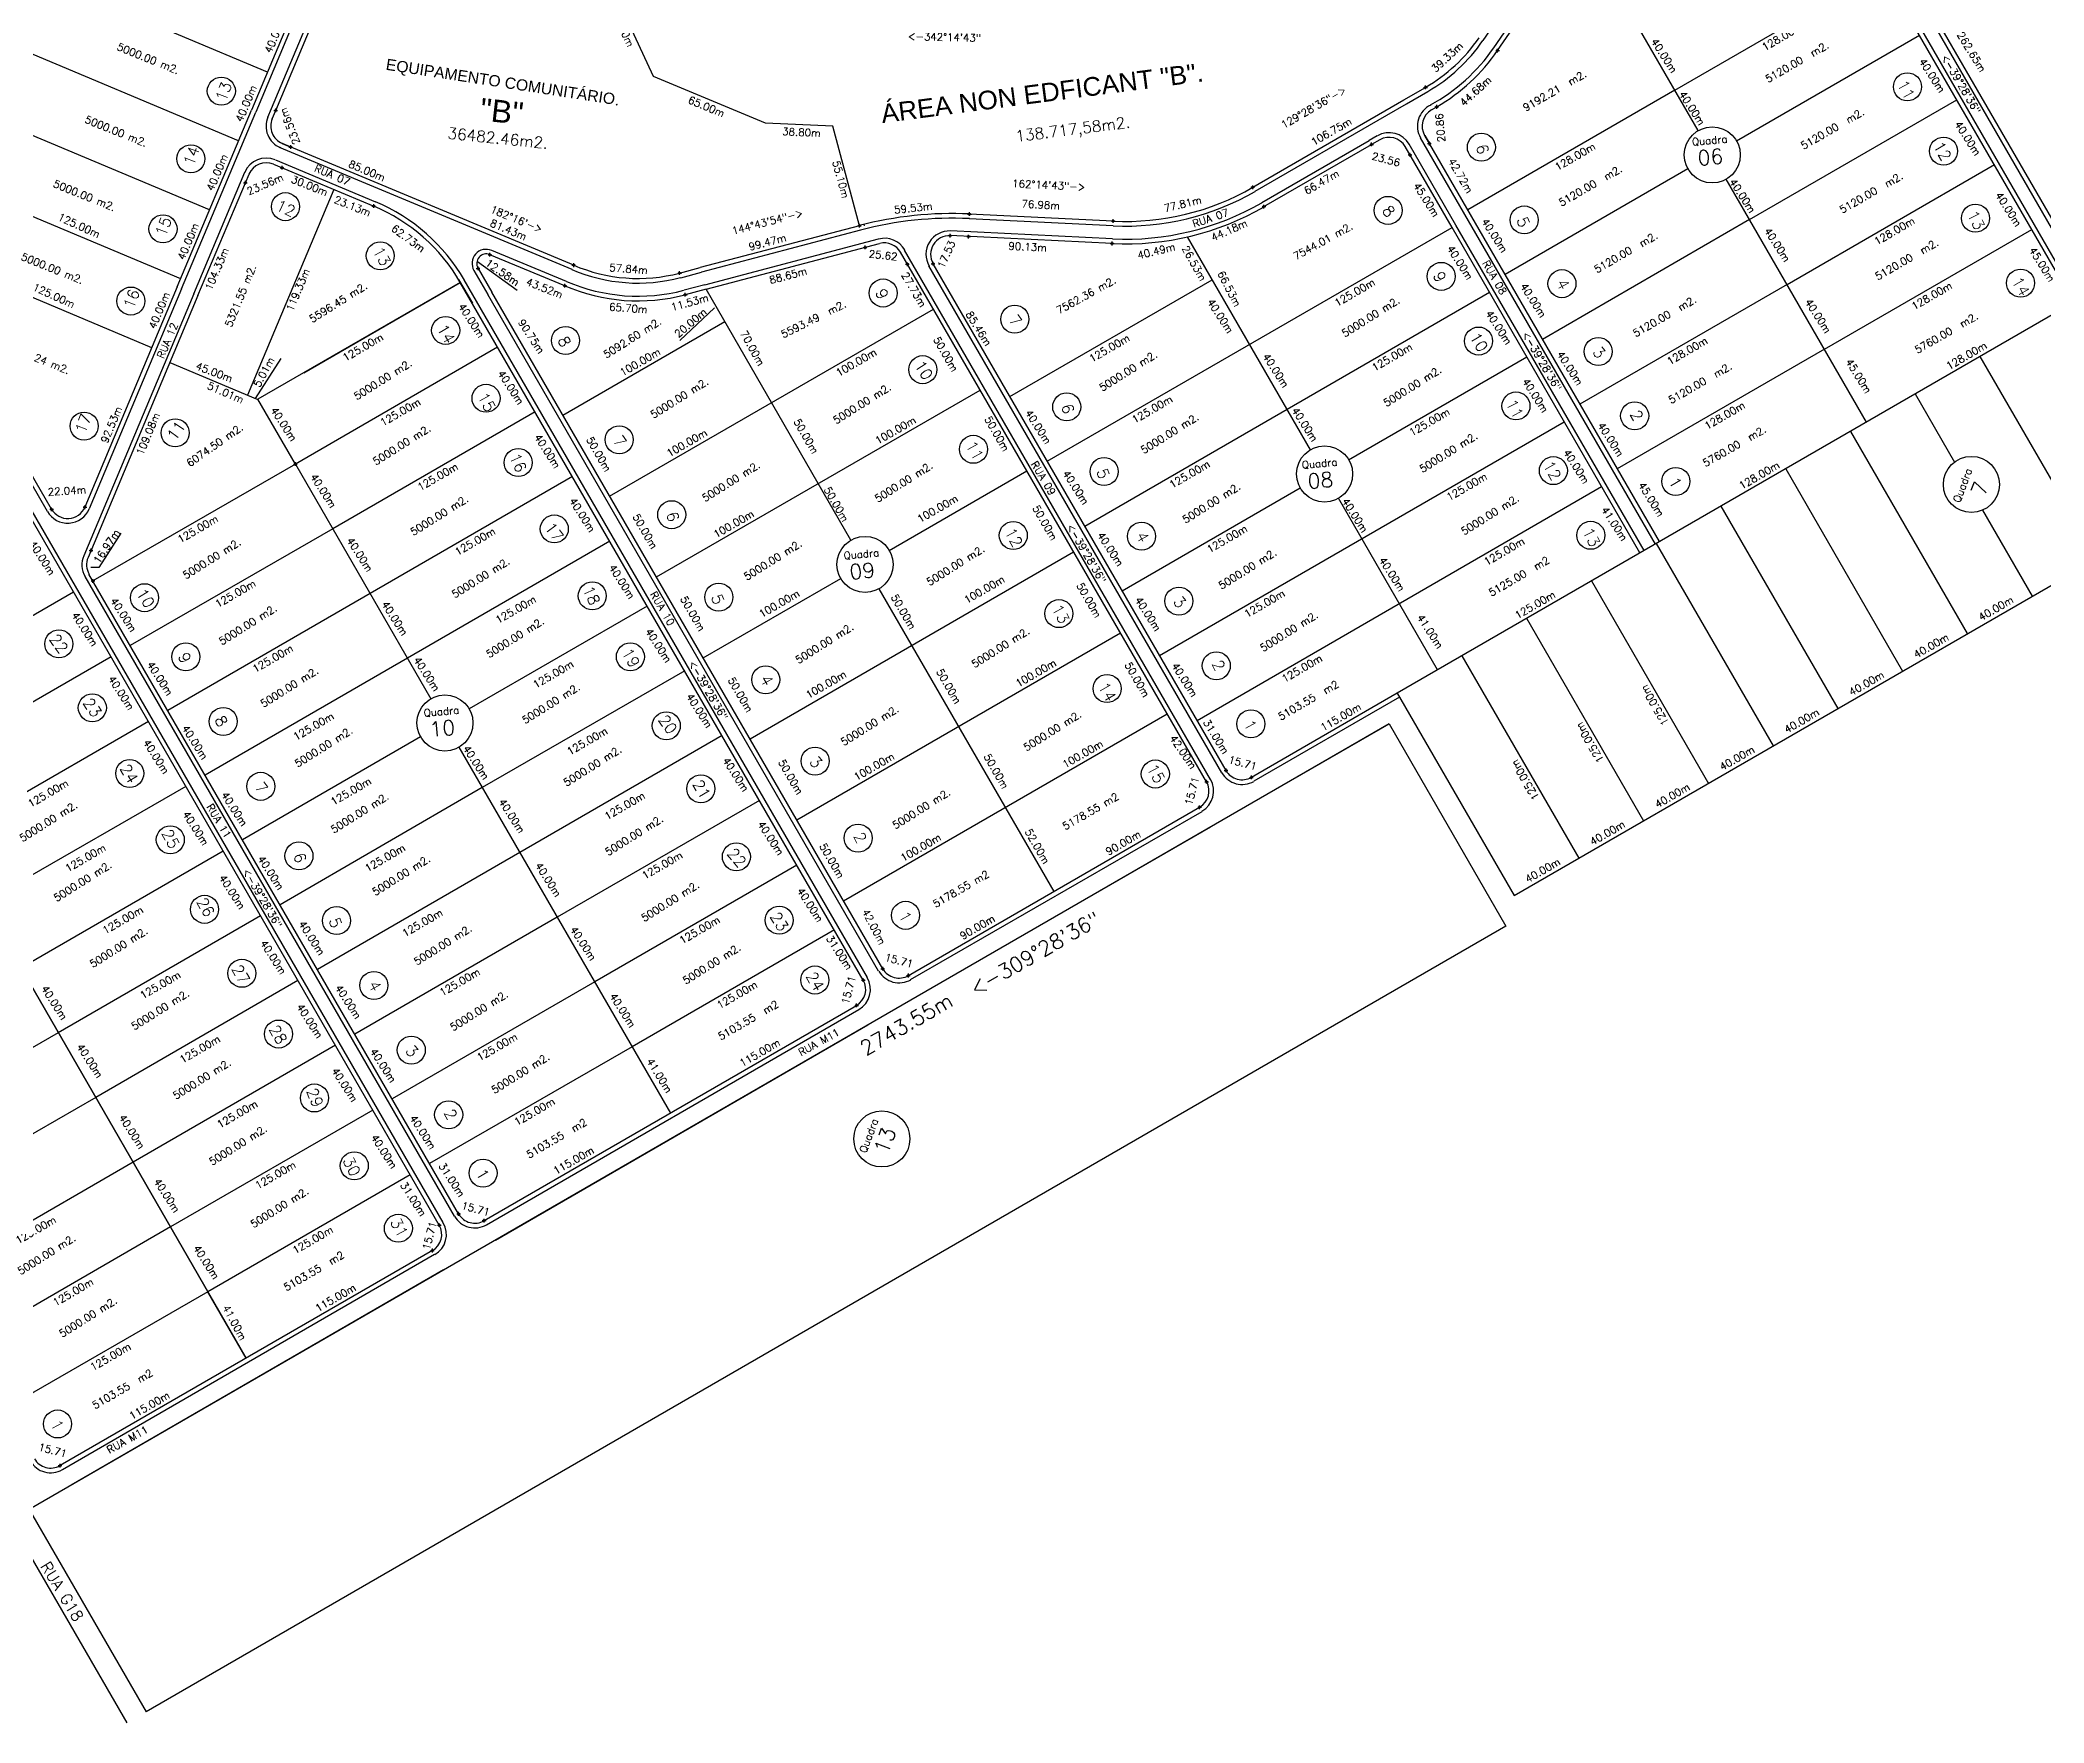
# Model space of a CAD drawing. Extents: x -23785941 to 8798891, y -8418521 to 21897894.
# Drawn here: x -22266 to -21194, y -3214 to -2314 of the extents above; entities that cross this region are included whole.
import ezdxf
from ezdxf.enums import TextEntityAlignment as Align

# ---------------------------------------------------------------- set-up
doc = ezdxf.new("R2010")
doc.units = 0
doc.header["$MEASUREMENT"] = 0
doc.header["$PDMODE"] = 34
doc.header["$PDSIZE"] = 1
doc.layers.get('0').update_dxf_attribs({"linetype": 'CONTINUOUS'})
for name, color, linetype in [('CALCADA', 3, 'CONTINUOUS'), ('REG60_100', 2, 'CONTINUOUS'), ('RUA', 1, 'CONTINUOUS'), ('VEGE', 102, 'CONTINUOUS')]:
    doc.layers.add(name, color=color, linetype=linetype)
doc.styles.add('1_5MM', font='romans.shx', dxfattribs={"height": 6})
doc.styles.add('1MM', font='romans.shx', dxfattribs={"height": 4})
doc.styles.add('2_5MM', font='romans.shx', dxfattribs={"height": 10})
doc.styles.add('2MM', font='romans.shx', dxfattribs={"height": 8})
doc.styles.add('3MM', font='romans.shx', dxfattribs={"height": 12})

msp = doc.modelspace()

# ---------------------------------------------------------------- linework, layer by layer
for p, q in [((-21314.6, -2194.1), (-21170.7, -2443.1)), ((-22139.9, -2351.7), (-22077.1, -2202.1)), ((-21178.1, -2454.3), (-21320.7, -2207.6)), ((-22097.9, -2220.5), (-22152.9, -2351.6)), ((-22144.3, -2331.2), (-22374.8, -2234.4)), ((-21486.3, -2319.7), (-21444.2, -2258.2)), ((-21379, -2362.5), (-21441.5, -2254.3)), ((-22159.8, -2368), (-22390.3, -2271.3)), ((-21937.9, -2333.5), (-21963, -2279)), ((-21391.5, -2340.9), (-21280.7, -2276.8)), ((-22259.9, -2565), (-22404.3, -2314.9)), ((-21358.5, -2368), (-21260.7, -2311.5)), ((-21877.9, -2358.5), (-21937.9, -2333.5)), ((-21546.7, -2352), (-21536.4, -2346)), ((-21536.4, -2346), (-21524.9, -2339.4)), ((-21391.5, -2340.9), (-21502.3, -2404.9)), ((-21351.5, -2410.1), (-21240.7, -2346.1)), ((-22175.3, -2404.9), (-22290.5, -2356.5)), ((-22192.6, -2446.1), (-22152.9, -2351.6)), ((-22144.1, -2355.3), (-22142.2, -2350.7)), ((-22141.8, -2356.3), (-22139.9, -2351.7)), ((-21617.3, -2392.8), (-21546.7, -2352)), ((-21521.7, -2351.4), (-21518.9, -2349.8)), ((-21842, -2360.1), (-21877.9, -2358.5)), ((-21877.9, -2358.5), (-21877.9, -2358.5)), ((-21827.7, -2413.4), (-21842, -2360.1)), ((-21550.7, -2365.3), (-21555, -2367.8)), ((-21549.4, -2367.4), (-21553.7, -2369.9)), ((-21020.5, -2363.3), (-21540.1, -2663.5)), ((-21399.8, -2582.4), (-21525.3, -2365.1)), ((-21525.3, -2365.1), (-21522.8, -2369.4)), ((-21980.5, -2434.5), (-22136.9, -2369.2)), ((-22136.5, -2369.4), (-22131.9, -2371.3)), ((-21611.3, -2403.2), (-21553.7, -2369.9)), ((-21510.7, -2414.4), (-21535.7, -2371.1)), ((-22181.5, -2450.8), (-22154.2, -2385.8)), ((-22141.1, -2380.4), (-22087.5, -2402.9)), ((-21384.5, -2383), (-21482.3, -2439.5)), ((-21289, -2518.4), (-21364, -2388.5)), ((-21331.5, -2444.8), (-21220.6, -2380.7)), ((-22190.7, -2441.8), (-22306, -2393.4)), ((-22108.8, -2394), (-22155, -2504)), ((-21691.9, -2410.9), (-21768.8, -2407.2)), ((-21351.5, -2410.1), (-21462.3, -2474.2)), ((-21827.7, -2413.4), (-21912.8, -2435.8)), ((-21824.9, -2413.5), (-21825.1, -2412.7)), ((-21692.5, -2422.9), (-21779.2, -2418.7)), ((-21727.2, -2539.4), (-21510.7, -2414.4)), ((-21586.4, -2533.2), (-21652.2, -2419.3)), ((-21410.2, -2588.4), (-21510.7, -2414.4)), ((-21311.5, -2479.4), (-21200.6, -2415.4)), ((-22206.2, -2478.7), (-22321.5, -2430.3)), ((-22010.7, -2448), (-22032, -2432.7)), ((-21985.2, -2445.5), (-22025.3, -2428.9)), ((-21909.7, -2447.4), (-21816.9, -2422.9)), ((-21642, -2710.8), (-21805.7, -2427.6)), ((-22052.4, -2948), (-22348.1, -2436.2)), ((-22041.2, -2443.7), (-22149.4, -2506.2)), ((-22124.9, -2492.1), (-22041.2, -2443.7)), ((-22042.1, -2442.2), (-22034.7, -2454.9)), ((-22031.7, -2436.2), (-22024.3, -2448.9)), ((-21923.9, -2438.7), (-21912.8, -2435.8)), ((-21923.3, -2441.2), (-21912.1, -2438.2)), ((-21631.6, -2704.8), (-21788.3, -2433.7)), ((-21747.2, -2504.8), (-21639, -2442.3)), ((-22192.6, -2446.1), (-22242, -2563.9)), ((-22181.5, -2450.8), (-22240.3, -2590.9)), ((-21815.2, -2810.9), (-22024.3, -2448.9)), ((-21985.1, -2445.6), (-21985.5, -2445.4)), ((-21910.4, -2445), (-21921.5, -2447.9)), ((-21909.7, -2447.4), (-21920.9, -2450.3)), ((-21832.2, -2581.6), (-21909.7, -2447.4)), ((-21707.2, -2574.1), (-21490.7, -2449)), ((-21331.5, -2444.8), (-21442.3, -2508.8)), ((-21986.3, -2514.8), (-21899.7, -2464.7)), ((-21961.3, -2558.1), (-21788.1, -2458)), ((-22196.5, -2486.6), (-22149.4, -2506.4)), ((-22021.2, -2478.3), (-22129.4, -2540.9)), ((-21566, -2538.7), (-21470.7, -2483.6)), ((-21311.5, -2479.4), (-21422.3, -2543.4)), ((-22129.4, -2540.9), (-22149.4, -2506.2)), ((-21936.3, -2601.3), (-21763.1, -2501.3)), ((-22001.2, -2513), (-22109.4, -2575.5)), ((-21667.2, -2643.3), (-21450.7, -2518.3)), ((-22129.4, -2540.9), (-22237.7, -2603.4)), ((-22129.4, -2540.9), (-22056.9, -2666.4)), ((-21981.2, -2547.6), (-22089.4, -2610.1)), ((-21811.7, -2587.1), (-21738.1, -2544.6)), ((-21687.2, -2608.7), (-21591.9, -2553.7)), ((-21647.1, -2678), (-21430.7, -2552.9)), ((-21518.4, -2650.9), (-21571.4, -2559.2)), ((-22222.7, -2577.8), (-22234.6, -2596.2)), ((-22109.4, -2575.5), (-22217.7, -2638)), ((-21961.2, -2582.2), (-22069.4, -2644.8)), ((-21886.2, -2687.9), (-21713.1, -2587.9)), ((-22042.1, -2942), (-22239.8, -2599.8)), ((-22234.6, -2596.2), (-22238.8, -2596.3)), ((-21911.3, -2644.6), (-21837.7, -2602.1)), ((-22248.1, -2609.4), (-22356.3, -2671.9)), ((-22089.4, -2610.1), (-22197.6, -2672.7)), ((-21723.6, -2769.5), (-21817.2, -2607.6)), ((-21941.2, -2616.9), (-22036.4, -2671.9)), ((-21861.2, -2731.2), (-21688.1, -2631.2)), ((-22228, -2644), (-22336.3, -2706.6)), ((-22069.4, -2644.8), (-22177.6, -2707.3)), ((-21921.1, -2651.5), (-22029.4, -2714)), ((-21540.1, -2663.5), (-21618, -2708.5)), ((-22208, -2678.7), (-22316.3, -2741.2)), ((-21836.2, -2774.5), (-21663, -2674.5)), ((-22062.4, -2686.9), (-22157.6, -2741.9)), ((-21901.1, -2686.1), (-22009.4, -2748.7)), ((-21612, -2718.9), (-21544.4, -2679.8)), ((-22041.9, -2692.4), (-21928.8, -2888.1)), ((-22188, -2713.3), (-22283.3, -2768.3)), ((-22029.4, -2714), (-22137.6, -2776.6)), ((-21881.1, -2720.8), (-21989.4, -2783.3)), ((-21801.5, -2814.5), (-21645.7, -2724.5)), ((-21795.5, -2824.9), (-21639.7, -2734.9)), ((-22168, -2747.9), (-22276.2, -2810.5)), ((-22009.4, -2748.7), (-22117.6, -2811.2)), ((-21861.1, -2755.4), (-21969.3, -2817.9)), ((-22148, -2782.6), (-22256.2, -2845.1)), ((-21989.4, -2783.3), (-22097.6, -2845.8)), ((-22155.7, -3019.2), (-22288.8, -2788.8)), ((-22288.8, -2788.8), (-22155.7, -3019.2)), ((-21841.1, -2790), (-21949.3, -2852.6)), ((-22128, -2817.2), (-22236.2, -2879.7)), ((-21969.3, -2817.9), (-22077.6, -2880.5)), ((-22028.4, -2945.6), (-21829.2, -2830.5)), ((-22256.2, -2845.1), (-22364.5, -2907.7)), ((-22022.4, -2956), (-21823.2, -2840.9)), ((-22108, -2851.8), (-22216.2, -2914.4)), ((-21949.3, -2852.6), (-22057.6, -2915.1)), ((-22236.2, -2879.7), (-22344.5, -2942.3)), ((-22088, -2886.5), (-22196.2, -2949)), ((-22216.2, -2914.4), (-22324.4, -2976.9)), ((-22068, -2921.1), (-22176.2, -2983.7)), ((-22196.2, -2949), (-22304.4, -3011.6)), ((-22056.1, -2961.6), (-22255.3, -3076.7)), ((-22050.1, -2972), (-22249.3, -3087.1)), ((-22176.2, -2983.7), (-22284.4, -3046.2)), ((-22155.7, -3019.2), (-22176.2, -2983.7))]:
    msp.add_line(p, q)
at = {"color": 1}
for p, q in [((-21477.5, -2771.7), (-20958, -2471.5)), ((-21228.3, -2483.4), (-21165.8, -2591.6)), ((-21263, -2503.4), (-21241.9, -2539.8)), ((-21297.6, -2523.4), (-21235.1, -2631.6)), ((-21332.2, -2543.4), (-21269.7, -2651.6)), ((-21366.9, -2563.4), (-21304.3, -2671.6)), ((-21227, -2565.6), (-21200.4, -2611.6)), ((-21401.5, -2583.4), (-21339, -2691.6)), ((-21436.1, -2603.4), (-21373.6, -2711.7)), ((-21470.8, -2623.4), (-21408.2, -2731.7)), ((-21505.4, -2643.4), (-21442.9, -2751.7)), ((-21540.1, -2663.5), (-21477.5, -2771.7)), ((-21544.4, -2679.8), (-22271.8, -3100.1)), ((-21544.4, -2679.8), (-21481.9, -2788.1)), ((-21481.9, -2788.1), (-22209.2, -3208.3)), ((-22282.2, -3106.1), (-22219.6, -3214.3)), ((-22271.8, -3100.1), (-22209.2, -3208.3))]:
    msp.add_line(p, q, dxfattribs=at)
for centre in [(-22169, -2341.4), (-21267.1, -2339.1), (-21495, -2371.4), (-21247.8, -2373.5), (-22185.3, -2377.6), (-22134.7, -2403.2), (-21544.9, -2405.2), (-22200.2, -2415.1), (-21472.1, -2410.3), (-21230.7, -2409.4), (-22084, -2429.5), (-21516.5, -2440.5), (-21815, -2449.4), (-21451.9, -2444.4), (-21206.6, -2444.1), (-22217.4, -2453.7), (-22049, -2469.4), (-21744.6, -2463.4), (-21984.9, -2474.8), (-21496.5, -2475.1), (-21432.5, -2480.7), (-21793.8, -2490.4), (-22027.4, -2505.7), (-21716.8, -2510.3), (-21476.5, -2509.8), (-21413, -2515.1), (-22242.4, -2520.6), (-22193.7, -2524.2), (-21956.2, -2527.9), (-21766.7, -2533), (-22010.2, -2540.1), (-21696.8, -2544.9), (-21456.5, -2544.4), (-21391, -2550.2), (-21928.1, -2568), (-21990.9, -2575.6), (-21745.4, -2579.1), (-21676.8, -2579.5), (-21436.5, -2579), (-21970.6, -2611.4), (-21902.9, -2612.1), (-22210.1, -2612.4), (-21721, -2620.9), (-21656.8, -2614.2), (-22255.9, -2637.1), (-22188, -2644), (-21950.2, -2644), (-21636.8, -2648.8), (-21877.8, -2656.3), (-21695.2, -2661), (-22238, -2671.3), (-22168, -2678.6), (-21931, -2680.9), (-21618.3, -2679.9), (-22218, -2706.4), (-21851.4, -2699.8), (-21669.4, -2706.7), (-22147.9, -2713.3), (-21912.5, -2714.6), (-22196.3, -2741.9), (-22127.5, -2750.5), (-21893.5, -2751), (-21828.4, -2741), (-22178, -2779.1), (-21803, -2782.3), (-22107.4, -2785.1), (-21870.6, -2784.9), (-22158, -2813.3), (-22087.4, -2819.8), (-21851.5, -2816.9), (-22138.4, -2845.8), (-22067.4, -2854.4), (-22119.2, -2880), (-22047.4, -2889), (-22097.9, -2916.3), (-22029, -2920.2), (-22074.3, -2949.7), (-22256.6, -3054.4)]:
    msp.add_circle(centre, 7.5)
at = {"color": 5}
for centre in [(-21371.5, -2375.5), (-21578.9, -2546.2), (-21232.9, -2551.8), (-21824.7, -2594.6), (-22049.4, -2679.4), (-21815.7, -2901.9)]:
    msp.add_circle(centre, 15, dxfattribs=at)
at = {"color": 0}
for centre, radius, start, end in [((-21569, -2263), 88.2, 300.0187, 325.579), ((-21569, -2263), 100.2, 300.0187, 325.579), ((-22132.6, -2360.1), 10, 157.2277, 247.2685), ((-21516.7, -2360.1), 10, 120.0187, 210.0187), ((-21544.4, -2376.1), 10, 30.0187, 120.0187), ((-22145, -2389.7), 10, 67.2437, 157.2219), ((-22124.9, -2492.1), 96.7, 30.0187, 67.2287), ((-21778.1, -2601.7), 194.8, 87.2501, 104.7637), ((-21779.6, -2428.7), 10, 87.2475, 210.0185), ((-22027.3, -2433.6), 5.09, 67.5212, 210.0187), ((-21814.3, -2432.6), 10, 30.0187, 104.7637), ((-21946.1, -2354.7), 86.9, 246.6613, 284.7638), ((-21946.1, -2354.7), 98.9, 246.6613, 284.7638)]:
    msp.add_arc(centre, radius, start, end, dxfattribs=at)
for centre, radius, start, end in [((-21685.3, -2275), 136.1, 267.2501, 300.0187), ((-21685.3, -2275), 148.1, 267.2501, 300.0187), ((-22251.2, -2560), 10, 210.0187, 337.2265), ((-22231.1, -2594.8), 10, 157.2287, 210.0187), ((-21650.7, -2715.8), 10, 300.0187, 30.0187), ((-21623, -2699.8), 10, 210.0187, 300.0187), ((-21834.3, -2821.9), 10, 300.0187, 30.0187), ((-21806.5, -2805.9), 10, 210.0187, 300.0187), ((-22033.4, -2937), 10, 210.0187, 300.0187), ((-22061.1, -2953), 10, 300.0187, 30.0187), ((-22260.3, -3068), 10, 210.0187, 300.0187)]:
    msp.add_arc(centre, radius, start, end)
for p in [(-21486.3, -2319.7), (-21524.9, -2339.4), (-22139.9, -2351.7), (-21518.9, -2349.8), (-21522.8, -2369.4), (-22131.9, -2371.3), (-21553.7, -2369.9), (-21533.2, -2375.4), (-22156.1, -2390.4), (-22136.5, -2382.4), (-21617.3, -2392.8), (-22087.5, -2402.9), (-21768.8, -2407.2), (-21691.9, -2410.9), (-21611.3, -2403.2), (-21827.7, -2413.4), (-21779.2, -2418.7), (-21769.3, -2419.2), (-21692.5, -2422.9), (-22025.3, -2428.9), (-21824.7, -2425), (-21802, -2434), (-21788.3, -2433.7), (-22031.7, -2436.2), (-21980.5, -2434.5), (-21923.9, -2438.7), (-21985.2, -2445.5), (-21920.9, -2450.3), (-22129.4, -2540.9), (-22259.8, -2565.1), (-22242, -2564), (-22238.7, -2587.1), (-22237.7, -2603.4), (-21642, -2710.8), (-21631.6, -2704.8), (-21618, -2708.5), (-21645.7, -2724.5), (-21825.6, -2816.9), (-21815.2, -2810.9), (-21801.5, -2814.5), (-21829.2, -2830.5), (-22052.4, -2948), (-22042.1, -2942), (-22028.4, -2945.6), (-22056.1, -2961.6), (-22255.3, -3076.7)]:
    msp.add_point(p)
at = {"layer": 'CALCADA'}
for p, q in [((-21316.8, -2195.3), (-21172.9, -2444.4)), ((-22142.2, -2350.7), (-22079.4, -2201.1)), ((-21176, -2453.1), (-21318.5, -2206.3)), ((-22095.6, -2221.5), (-22150.6, -2352.6)), ((-21443.1, -2239.8), (-21494.2, -2314.3)), ((-21488.4, -2318.3), (-21446.3, -2256.8)), ((-22262, -2566.2), (-22406.5, -2316.2)), ((-21535.1, -2348.2), (-21523.6, -2341.6)), ((-22190.3, -2447.1), (-22150.6, -2352.6)), ((-21616, -2395), (-21545.5, -2354.2)), ((-21545.5, -2354.2), (-21535.1, -2348.2)), ((-21612.5, -2401), (-21555, -2367.8)), ((-21401.9, -2583.7), (-21527.5, -2366.3)), ((-22140.1, -2378.1), (-22086.5, -2400.6)), ((-21981.4, -2436.8), (-22137.9, -2371.5)), ((-21508.6, -2413.1), (-21533.6, -2369.8)), ((-22183.8, -2449.8), (-22156.5, -2384.8)), ((-21692, -2413.4), (-21768.9, -2409.7)), ((-21827.1, -2415.8), (-21912.1, -2438.2)), ((-21910.4, -2445), (-21817.5, -2420.5)), ((-21692.3, -2420.4), (-21779, -2416.2)), ((-21408, -2587.2), (-21508.6, -2413.1)), ((-21984.3, -2443.2), (-22024.4, -2426.6)), ((-21639.9, -2709.6), (-21803.5, -2426.4)), ((-22050.3, -2946.7), (-22346, -2435)), ((-21825.6, -2816.9), (-22041.2, -2443.7)), ((-21823.4, -2815.6), (-22039.1, -2442.4)), ((-22033.9, -2437.4), (-22026.5, -2450.2)), ((-21633.8, -2706.1), (-21790.5, -2434.9)), ((-22183.8, -2449.8), (-22242.6, -2590)), ((-22190.3, -2447.1), (-22239.7, -2564.8)), ((-21817.4, -2812.1), (-22026.5, -2450.2)), ((-22044.2, -2943.2), (-22241.9, -2601)), ((-21538.8, -2665.6), (-21616.7, -2710.6)), ((-21800.3, -2816.7), (-21644.4, -2726.7)), ((-22027.1, -2947.8), (-21828, -2832.7)), ((-22054.9, -2963.8), (-22254, -3078.9))]:
    msp.add_line(p, q, dxfattribs=at)
for centre, radius, start, end in [((-21569, -2263), 90.7, 300.0187, 325.579), ((-21569, -2263), 97.7, 298.6525, 325.579), ((-22132.6, -2360.1), 12.5, 157.2277, 247.2685), ((-21516.7, -2360.1), 12.5, 115.6345, 210.0187), ((-21544.4, -2376.1), 12.5, 30.0187, 120.0187), ((-22145, -2389.7), 12.5, 67.2437, 157.2219), ((-22124.9, -2492.1), 99.2, 30.0187, 67.2287), ((-21685.3, -2275), 138.6, 267.2501, 300.0187), ((-21778.1, -2601.7), 192.3, 87.2501, 104.7637), ((-21685.3, -2275), 145.6, 267.2501, 300.0187), ((-21779.6, -2428.7), 12.5, 87.2475, 210.0185), ((-21946.1, -2354.7), 96.4, 246.6613, 284.7638), ((-21946.1, -2354.7), 89.4, 246.6613, 284.7638), ((-22251.2, -2560), 12.5, 210.0187, 337.2265), ((-22231.1, -2594.8), 12.5, 157.2287, 210.0187), ((-21650.7, -2715.8), 12.5, 300.0187, 30.0187), ((-21623, -2699.8), 12.5, 210.0187, 300.0187), ((-21834.3, -2821.9), 12.5, 300.0187, 30.0187), ((-21806.5, -2805.9), 12.5, 210.0187, 300.0187), ((-22061.1, -2953), 12.5, 300.0187, 30.0187), ((-22033.4, -2937), 12.5, 210.0187, 300.0187), ((-22260.3, -3068), 12.5, 210.0187, 300.0187)]:
    msp.add_arc(centre, radius, start, end, dxfattribs=at)
at = {"layer": 'CALCADA', "color": 0}
for centre, radius, start, end in [((-21814.3, -2432.6), 12.5, 30.0187, 104.7637), ((-22027.3, -2433.6), 7.59, 67.5212, 210.0187)]:
    msp.add_arc(centre, radius, start, end, dxfattribs=at)
at = {"layer": 'REG60_100'}
for p, q in [((-21923.8, -2474.8), (-21905.2, -2457.3)), ((-22150.7, -2505.8), (-22137, -2484.4))]:
    msp.add_line(p, q, dxfattribs=at)

# ---------------------------------------------------------------- texts
at = {"color": 1, "style": '1MM'}
for s, rotation, p in [('<-342°14\'43"', 358.4394, (-21782.2, -2312.5)), ('<-39%%d28\'36" ', 300.3939, (-21237.7, -2338.8)), ('129%%d28\'36"-> ', 30.0187, (-21583.6, -2349.4)), ('162%%d14\'43"->', 357.2501, (-21726.4, -2391.7)), ('144%%d43\'54"->', 14.7637, (-21876.9, -2411.3)), ('<-39%%d28\'36" ', 300.3939, (-21461.9, -2487)), ('<-39%%d28\'36" ', 300.3939, (-21705.5, -2589.9)), ('<-39%%d28\'36" ', 300.3939, (-21907.8, -2663.1)), ('<-39%%d28\'36" ', 300.3939, (-22146.3, -2774.3))]:
    msp.add_text(s, height=4, rotation=rotation, dxfattribs=at).set_placement(p, align=Align.MIDDLE)
at = {"style": '1MM'}
for s, rotation, p in [('40.00m', 30.0187, (-21219.8, -2618.1)), ('40.00m', 30.0187, (-21254.4, -2638.1)), ('125.00m', 30.0187, (-21591, -2650.2)), ('40.00m', 30.0187, (-21289, -2658.2)), ('125.00m', 120.0187, (-21402.3, -2669.9)), ('125.00m', 120.0187, (-21437, -2689.9)), ('40.00m', 30.0187, (-21323.7, -2678.2)), ('125.00m', 120.0187, (-21471.6, -2709.9)), ('40.00m', 30.0187, (-21358.3, -2698.2)), ('40.00m', 30.0187, (-21392.9, -2718.2)), ('40.00m', 30.0187, (-21427.6, -2738.2)), ('40.00m', 30.0187, (-21462.2, -2758.2))]:
    msp.add_text(s, height=4, rotation=rotation, dxfattribs=at).set_placement(p, align=Align.MIDDLE)
at = {"char_height": 6, "attachment_point": 1, "style": '1_5MM'}
for s, insert, width, rotation in [('11', (-21267.5, -2334.7), 25, 297.6447), ('13', (-22172.4, -2345.4), 5.689, 69.4954), ('14', (-22189.6, -2379.8), 4.876, 69.4954), ('6', (-21492.4, -2369), 3.942, 288.9229), ('12', (-21248.3, -2367.5), 25, 299.3663), ('15', (-22204.6, -2417.6), 6.502, 69.4954), ('8', (-21544, -2401.7), 3.677, 311.6198), ('5', (-21470.8, -2407.9), 8.212, 292.4424), ('9', (-21515.8, -2437.1), 5.883, 297.0122), ('4', (-21449.9, -2441), 5.226, 298.5498), ('16', (-22221.7, -2456.3), 4.876, 69.4954), ('9', (-21814.1, -2446.3), 7.631, 297.0675), ('7', (-21743.4, -2460.3), 3.942, 306.6149), ('8', (-21984, -2471.7), 7.631, 297.0675), ('3', (-21431.5, -2477.3), 7.465, 312.1202), ('11', (-21476.8, -2505.4), 25, 297.6447), ('17', (-22247.5, -2523), 4.064, 69.4954), ('6', (-21714.2, -2507.9), 3.942, 288.9229), ('2', (-21410.4, -2511.2), 11.198, 297.6479), ('7', (-21954.9, -2524.9), 3.942, 306.6149), ('5', (-21695.5, -2542.5), 8.212, 292.4424), ('12', (-21457, -2538.4), 25, 299.3663), ('1', (-21389.8, -2547.1), 5.972, 298.7256), ('6', (-21925.5, -2565.6), 3.942, 288.9229), ('4', (-21674.8, -2576.2), 5.226, 298.5498), ('5', (-21901.7, -2609.7), 8.212, 292.4424), ('3', (-21655.8, -2610.8), 7.465, 312.1202), ('9', (-22187.1, -2640.9), 7.631, 297.0675), ('19', (-21949.8, -2638.6), 16, 299.4213), ('2', (-21634.1, -2644.9), 11.198, 297.6479), ('4', (-21875.8, -2652.9), 5.226, 298.5498), ('8', (-22167.8, -2674.7), 4.927, 301.5504), ('1', (-21617.1, -2676.9), 5.972, 298.7256), ('3', (-21850.4, -2696.4), 7.465, 312.1202), ('7', (-22146.7, -2710.2), 3.942, 306.6149), ('25', (-22195.8, -2735.5), 16, 297.6448), ('2', (-21825.8, -2737), 11.198, 297.6479), ('6', (-22124.9, -2748.1), 3.942, 288.9229), ('26', (-22177.3, -2772), 25, 299.4213), ('5', (-22106.2, -2782.7), 8.212, 292.4424), ('1', (-21801.7, -2779.3), 5.972, 298.7256), ('27', (-22158.5, -2807.9), 25, 299.4921), ('4', (-22085.4, -2816.4), 5.226, 298.5498), ('28', (-22138.7, -2840.1), 25, 300.3943), ('3', (-22066.5, -2851), 7.465, 312.1202), ('29', (-22118.1, -2873.9), 16, 292.4772), ('2', (-22044.8, -2885.1), 11.198, 297.6479), ('30', (-22098.9, -2910.7), 16, 296.9421), ('1', (-22027.8, -2917.1), 5.972, 298.7256), ('31', (-22073.7, -2943.4), 16, 299.2084), ('1', (-22255.4, -3051.3), 5.972, 298.7256), ('RUA G18', (-22260.9, -3127.3), 226.937, 301.4385)]:
    msp.add_mtext(s, dxfattribs=dict(at, insert=insert, width=width, rotation=rotation))
at = {"color": 1, "char_height": 4, "attachment_point": 1, "style": '1MM'}
for insert, rotation in [((-21382.5, -2366.6), 5.0339), ((-21591.2, -2539.4), 5.0339), ((-21242.8, -2560.5), 69.4954), ((-21836.3, -2587.9), 5.0339), ((-22060.9, -2672.1), 5.0339), ((-21827.9, -2908.4), 69.4954)]:
    msp.add_mtext('Quadra', dxfattribs=dict(at, insert=insert, rotation=rotation))
at = {"color": 1, "char_height": 8, "attachment_point": 1, "style": '2MM'}
for s, insert, width, rotation in [('06', (-21379.7, -2373.3), 20.682, 5.0339), ('08', (-21588.3, -2546.2), 20.682, 5.0339), ('7', (-21233.3, -2555.8), 8.716, 69.4954), ('09', (-21833.4, -2594.7), 20.682, 5.0339), ('10', (-22058, -2678.9), 20.682, 5.0339), ('13', (-21820.2, -2907.7), 17.5, 69.4954)]:
    msp.add_mtext(s, dxfattribs=dict(at, insert=insert, width=width, rotation=rotation))
at = {"char_height": 6, "attachment_point": 1, "style": '1_5MM'}
for s, insert, rotation in [('12', (-22138, -2399.2), 335.6845), ('13', (-21230, -2404.5), 296.7253), ('13', (-22082.9, -2423.8), 298.0989), ('14', (-21206.3, -2439.9), 299.4213), ('14', (-22048.7, -2465.2), 299.4213), ('10', (-21496.4, -2469.7), 300.8623), ('10', (-21793.4, -2484.7), 301.647), ('15', (-22026.9, -2501.8), 298.6081), ('11', (-22198.6, -2525.5), 55.0609), ('11', (-21765.8, -2527.7), 298.5135), ('16', (-22009.7, -2534.2), 294.5228), ('17', (-21991.5, -2571.3), 305.8304), ('12', (-21744.8, -2574.2), 297.6448), ('13', (-21435.8, -2574.1), 296.7253), ('10', (-22209.7, -2606.7), 301.647), ('18', (-21970.4, -2605.2), 294.5226), ('13', (-21719.8, -2615.1), 298.0989), ('22', (-22256.5, -2631), 305.8304), ('23', (-22238.4, -2665.2), 304.5291), ('14', (-21695, -2656.8), 299.4213), ('20', (-21930.8, -2674.2), 305.8305), ('24', (-22218.4, -2700.5), 300.4282), ('21', (-21912.1, -2708.9), 300.8622), ('15', (-21668.9, -2700.5), 298.6081), ('22', (-21894.2, -2745.5), 309.3778), ('23', (-21870.6, -2779.7), 300.8621), ('24', (-21851.4, -2811.7), 300.8621)]:
    msp.add_mtext(s, dxfattribs=dict(at, insert=insert, rotation=rotation))
at = {"layer": 'REG60_100', "style": '1MM'}
for s, rotation, p in [('40.00m', 67.2292, (-22140.2, -2311.2)), ('40.00m', 302.7778, (-21397.2, -2322.4)), ('128.00m', 30.0187, (-21334.1, -2312.3)), ('262.65m', 301.4173, (-21232.8, -2320.4)), ('39.33m', 42.7987, (-21513.3, -2323.2)), ('40.00m', 302.7778, (-21253.9, -2333)), ('44.68m', 42.7987, (-21498.1, -2341.4)), ('40.00m', 67.2292, (-22155.7, -2348)), ('40.00m', 302.7778, (-21382.3, -2350.5)), ('106.75m', 29.8781, (-21575.3, -2363)), ('20.86', 94.6569, (-21517, -2361)), ('40.00m', 302.7778, (-21234.8, -2366.6)), ('40.00m', 67.2323, (-22171.2, -2384.9)), ('23.56', 345.0187, (-21546, -2377.9)), ('42.72m', 300.0187, (-21506.1, -2386.6)), ('128.00m', 30.0187, (-21444.9, -2376.4)), ('23.56m', 23.3356, (-22145.6, -2391.2)), ('30.00m', 338.2324, (-22121.8, -2392)), ('66.47m', 30.0223, (-21580.5, -2390)), ('40.00m', 302.7778, (-21355.3, -2397.4)), ('23.13m', 338.2324, (-22098.8, -2402.9)), ('76.98m', 356.982, (-21730.7, -2402.2)), ('77.81m', 13.6345, (-21654.8, -2401.8)), ('45.00m', 302.7478, (-21524.4, -2399.5)), ('40.00m', 302.7778, (-21213, -2404.6)), ('125.00m', 335.4647, (-22245.1, -2413.3)), ('44.18m', 23.9491, (-21629.9, -2415.8)), ('40.00m', 302.7778, (-21487.9, -2418.6)), ('128.00m', 30.0187, (-21274.1, -2416.2)), ('40.00m', 67.2265, (-22186.7, -2421.8)), ('62.73m', 323.7288, (-22069, -2420.2)), ('99.47m', 14.7637, (-21876.9, -2422.2)), ('17.53', 65.6854, (-21781.2, -2428.7)), ('90.13m', 357.2501, (-21737.7, -2424.7)), ('40.00m', 302.7778, (-21336.7, -2423.6)), ('104.33m', 67.2217, (-22171.4, -2436.5)), ('12.58m', 325.4632, (-22018.6, -2438.4)), ('25.62', 353.7037, (-21815, -2429.2)), ('40.49m', 13.6345, (-21668.9, -2426.9)), ('26.53m', 299.3518, (-21648.6, -2433.5)), ('40.00m', 302.7778, (-21506.4, -2433.1)), ('45.00m', 301.8681, (-21195.1, -2434.1)), ('119.33m', 67.2217, (-22128, -2447.7)), ('43.52m', 338.7065, (-21996.1, -2446.8)), ('57.84m', 355.7126, (-21951.2, -2436.5)), ('88.65m', 14.7637, (-21865.8, -2440)), ('27.73m', 300.0187, (-21798.5, -2447.6)), ('66.53m', 297.3417, (-21629.8, -2447.1)), ('125.00m', 30.0187, (-21562.8, -2449.1)), ('125.00m', 335.4647, (-22258.6, -2450.8)), ('40.00m', 67.2309, (-22202.2, -2458.7)), ('11.53m', 15.2411, (-21918.5, -2454.4)), ('40.00m', 302.7778, (-21634.6, -2461.7)), ('40.00m', 302.7778, (-21467.2, -2453.3)), ('40.00m', 302.7778, (-21314.9, -2461.7)), ('128.00m', 30.0187, (-21254.1, -2450.9)), ('40.00m', 302.7778, (-22035.2, -2464.1)), ('90.75m', 303.2922, (-22003.2, -2472.6)), ('65.70m', 355.7126, (-21951.3, -2457.5)), ('20.00m', 40.745, (-21918, -2465.3)), ('85.46m', 302.0038, (-21763.9, -2468.4)), ('40.00m', 302.7778, (-21485.7, -2467.8)), ('125.00m', 30.0187, (-22093.3, -2478.4)), ('70.00m', 298.9377, (-21884.9, -2478.9)), ('50.00m', 300.0187, (-21781.5, -2482.1)), ('125.00m', 30.0187, (-21694, -2478.9)), ('128.00m', 30.0187, (-21384.9, -2480.3)), ('5.01m', 61.6896, (-22146.2, -2491.7)), ('100.00m', 30.0187, (-21945, -2486.3)), ('100.00m', 30.0187, (-21829.4, -2486.5)), ('40.00m', 302.7778, (-21604.9, -2490.8)), ('125.00m', 30.0187, (-21542.8, -2483.7)), ('40.00m', 302.7778, (-21447.6, -2489.6)), ('45.00m', 301.8681, (-21293.2, -2493.8)), ('128.00m', 30.0187, (-21235.5, -2482.9)), ('45.00m', 339.2548, (-22172.8, -2491.8)), ('51.01m', 336.4462, (-22166.7, -2502.7)), ('40.00m', 302.7778, (-22014.1, -2499.9)), ('40.00m', 302.7778, (-21466.1, -2504.2)), ('125.00m', 30.0187, (-22073.3, -2513.1)), ('125.00m', 30.0187, (-21671.1, -2511.6)), ('92.53m', 67.2287, (-22227.8, -2519.8)), ('109.08m', 67.2287, (-22208.2, -2524.7)), ('40.00m', 302.7778, (-22135.6, -2519.5)), ('50.00m', 300.0187, (-21856.2, -2526)), ('100.00m', 30.0187, (-21808.4, -2522.8)), ('50.00m', 300.0187, (-21754.1, -2524.7)), ('40.00m', 302.7778, (-21732, -2521)), ('40.00m', 302.7778, (-21589.4, -2519.7)), ('125.00m', 30.0187, (-21522.8, -2518.4)), ('128.00m', 30.0187, (-21364.9, -2514.9)), ('40.00m', 302.7778, (-21994.6, -2534)), ('50.00m', 300.0187, (-21967.1, -2535.6)), ('100.00m', 30.0187, (-21920, -2529.6)), ('40.00m', 302.7778, (-21425.8, -2527.7)), ('125.00m', 30.0187, (-21651.1, -2546.3)), ('40.00m', 302.7778, (-21444.2, -2542.2)), ('40.00m', 302.7778, (-22114.4, -2555.2)), ('125.00m', 30.0187, (-22053.3, -2547.7)), ('40.00m', 302.7778, (-21711.9, -2553.4)), ('125.00m', 30.0187, (-21502.8, -2553)), ('128.00m', 30.0187, (-21346.4, -2546.9)), ('22.04m', 3.6526, (-22251.6, -2555.2)), ('40.00m', 302.7778, (-21975.9, -2568.1)), ('50.00m', 300.0187, (-21840, -2562.4)), ('100.00m', 30.0187, (-21785.9, -2564.7)), ('40.00m', 302.7778, (-21562.6, -2568.3)), ('45.00m', 301.8681, (-21404.1, -2559.8)), ('125.00m', 30.0187, (-22181.6, -2575.6)), ('50.00m', 300.0187, (-21942.3, -2576.9)), ('100.00m', 30.0187, (-21895, -2572.9)), ('50.00m', 300.0187, (-21728.4, -2572.3)), ('41.00m', 303.2017, (-21423.8, -2572.8)), ('16.97m', 56.4253, (-22230.3, -2584.9)), ('40.00m', 302.7778, (-22094.9, -2589.3)), ('125.00m', 30.0187, (-22033.3, -2582.3)), ('40.00m', 302.7778, (-21693.4, -2586.4)), ('125.00m', 30.0187, (-21631.1, -2580.9)), ('125.00m', 30.0187, (-21482.8, -2587.6)), ('40.00m', 302.7778, (-22264.8, -2591.1)), ('40.00m', 302.7778, (-21542.8, -2599.8)), ('125.00m', 30.0187, (-22161.5, -2610.2)), ('40.00m', 302.7778, (-21954.7, -2603.8)), ('100.00m', 30.0187, (-21760.9, -2608)), ('50.00m', 300.0187, (-21704.9, -2613.7)), ('40.00m', 302.7778, (-22221.3, -2621.5)), ('125.00m', 30.0187, (-22011.5, -2618.7)), ('50.00m', 300.0187, (-21916.8, -2620.9)), ('100.00m', 30.0187, (-21870.6, -2615.5)), ('50.00m', 300.0187, (-21804.1, -2619.9)), ('40.00m', 302.7778, (-21673.3, -2621.1)), ('125.00m', 30.0187, (-21611, -2615.5)), ('125.00m', 30.0187, (-21466.3, -2616.2)), ('40.00m', 302.7778, (-22242, -2629.2)), ('40.00m', 302.7778, (-22076.2, -2623.4)), ('41.00m', 303.2017, (-21522.4, -2630.4)), ('40.00m', 302.7778, (-21935.2, -2637.9)), ('125.00m', 30.0187, (-22141.5, -2644.9)), ('40.00m', 302.7778, (-22059.1, -2653.2)), ('125.00m', 30.0187, (-21991.5, -2653.3)), ('100.00m', 30.0187, (-21733.3, -2652.7)), ('50.00m', 300.0187, (-21679.1, -2656.2)), ('125.00m', 30.0187, (-21591, -2650.2)), ('40.00m', 302.7778, (-22222.5, -2663.3)), ('40.00m', 302.7778, (-22201.8, -2655.6)), ('50.00m', 300.0187, (-21891.3, -2664.3)), ('100.00m', 30.0187, (-21845.6, -2658.8)), ('50.00m', 300.0187, (-21779.9, -2659.8)), ('40.00m', 302.7778, (-21653.7, -2656.3)), ('40.00m', 302.7778, (-21913.3, -2672.8)), ('125.00m', 30.0187, (-22119.7, -2681.2)), ('31.00m', 302.1417, (-21636.9, -2686.7)), ('115.00m', 30.0187, (-21570.2, -2676.2)), ('40.00m', 302.7778, (-22203.8, -2697.4)), ('40.00m', 302.7778, (-22183.1, -2689.7)), ('125.00m', 30.0187, (-21973.3, -2689.1)), ('100.00m', 30.0187, (-21708.3, -2696)), ('42.00m', 304.3428, (-21654.5, -2694.9)), ('40.00m', 302.7778, (-22032.7, -2700.5)), ('40.00m', 302.7778, (-21893.8, -2706.9)), ('50.00m', 300.0187, (-21864.4, -2708.3)), ('100.00m', 30.0187, (-21819.9, -2702.7)), ('50.00m', 300.0187, (-21754.5, -2705.2)), ('15.71', 345.0187, (-21622.7, -2700.8)), ('125.00m', 30.0187, (-22261.7, -2717)), ('125.00m', 30.0187, (-22099.7, -2715.9)), ('15.71', 75.0187, (-21649.8, -2715.8)), ('40.00m', 302.7778, (-22162, -2725.4)), ('40.00m', 302.7778, (-22013.6, -2729.1)), ('125.00m', 30.0187, (-21953.3, -2723.7)), ('40.00m', 302.7778, (-22182.7, -2735.7)), ('40.00m', 302.7778, (-21875.1, -2741)), ('50.00m', 300.0187, (-21842.4, -2753.1)), ('100.00m', 30.0187, (-21794.9, -2746)), ('52.00m', 300.0187, (-21732.5, -2745.4)), ('90.00m', 30.0187, (-21686.6, -2743.5)), ('125.00m', 30.0187, (-22241.7, -2751.6)), ('40.00m', 302.7778, (-22142.5, -2759.5)), ('125.00m', 30.0187, (-22081.5, -2751.6)), ('125.00m', 30.0187, (-21933.2, -2755.5)), ('40.00m', 302.7778, (-22163.2, -2769.8)), ('40.00m', 302.7778, (-21994.1, -2763.2)), ('40.00m', 302.7778, (-21854, -2776.7)), ('125.00m', 30.0187, (-22221.7, -2784.8)), ('40.00m', 302.7778, (-22120.6, -2794.4)), ('125.00m', 30.0187, (-22061.5, -2786.3)), ('125.00m', 30.0187, (-21913.2, -2790.1)), ('42.00m', 297.6296, (-21819.9, -2788.4)), ('90.00m', 30.0187, (-21764.6, -2788.6)), ('40.00m', 302.7778, (-22141.2, -2804.7)), ('40.00m', 302.7778, (-21975.4, -2797.3)), ('31.00m', 302.9539, (-21838.4, -2802.2)), ('15.71', 345.0187, (-21806.5, -2806.5)), ('125.00m', 30.0187, (-22201.7, -2819.5)), ('125.00m', 30.0187, (-22041.5, -2818)), ('125.00m', 30.0187, (-21893.2, -2824.8)), ('15.71', 75.0187, (-21833.5, -2822.2)), ('40.00m', 302.7778, (-22258.3, -2829)), ('40.00m', 302.7778, (-22101.1, -2828.5)), ('40.00m', 302.7778, (-21954.3, -2833.1)), ('40.00m', 302.7778, (-22121.7, -2838.8)), ('125.00m', 30.0187, (-22180.5, -2853.9)), ('125.00m', 30.0187, (-22021.5, -2852.7)), ('115.00m', 30.0187, (-21881, -2855.8)), ('40.00m', 302.7778, (-22239.3, -2860.1)), ('40.00m', 302.7778, (-22082.4, -2862.6)), ('41.00m', 301.4513, (-21934.6, -2868)), ('40.00m', 302.7778, (-22103, -2872.9)), ('125.00m', 30.0187, (-22160.5, -2888.6)), ('125.00m', 30.0187, (-22001.5, -2887.3)), ('40.00m', 302.7778, (-22216.8, -2898)), ('40.00m', 302.7778, (-22061.2, -2898.3)), ('40.00m', 302.7778, (-22081.9, -2908.6)), ('125.00m', 30.0187, (-22140.1, -2921.2)), ('31.00m', 302.9539, (-22045.7, -2923.8)), ('115.00m', 30.0187, (-21980.6, -2913.4)), ('40.00m', 302.7778, (-22198.1, -2932.1)), ('31.00m', 302.9539, (-22066.3, -2934.1)), ('15.71', 345.0187, (-22032.9, -2939.3)), ('125.00m', 30.0187, (-22268.3, -2950.6)), ('15.71', 75.0187, (-22057.6, -2953.6)), ('125.00m', 30.0187, (-22120.1, -2955.9)), ('40.00m', 302.7778, (-22177, -2967.8)), ('125.00m', 30.0187, (-22248.3, -2983.8)), ('115.00m', 30.0187, (-22107.9, -2986.9)), ('41.00m', 297.9335, (-22161.9, -3000.2)), ('125.00m', 30.0187, (-22228.3, -3018.4)), ('115.00m', 30.0187, (-22207.5, -3044.5)), ('15.71', 345.0187, (-22259.2, -3068.5))]:
    msp.add_text(s, height=4, rotation=rotation, dxfattribs=at).set_placement(p, align=Align.MIDDLE)
for s, rotation, p in [('5000.00 m2.', 338.0476, (-22209.3, -2326.9)), ('5120.00  m2.', 30.0635, (-21324.6, -2328.6)), ('9192.21  m2.', 30.0635, (-21454.2, -2343.9)), ('5000.00 m2.', 338.0476, (-22226.5, -2365.8)), ('5120.00  m2.', 30.0635, (-21305.6, -2364.3)), ('5000.00 m2.', 338.0476, (-22243.4, -2400.2)), ('5120.00  m2.', 30.0635, (-21435.1, -2394.7)), ('5120.00  m2.', 30.0635, (-21284.9, -2398.5)), (' 7544.01 m2.', 28.8341, (-21579.4, -2425.1)), ('5120.00  m2.', 30.0635, (-21416.1, -2430.4)), ('5120.00  m2.', 30.0635, (-21265.9, -2434.2)), ('5000.00 m2.', 338.0476, (-22260.6, -2439.2)), ('5321.55 m2.', 67.7495, (-22155.8, -2452.1)), (' 7562.36 m2.', 28.8341, (-21706.1, -2454)), ('5596.45 m2.', 32.2004, (-22104.8, -2457.1)), ('5593.49  m2.', 26.4921, (-21850.8, -2466.2)), ('5000.00 m2.', 32.2004, (-21552.5, -2464.8)), ('5120.00  m2.', 30.0635, (-21395.4, -2464.6)), ('5092.60 m2.', 32.2004, (-21947.5, -2476.1)), ('5760.00  m2.', 30.0187, (-21244.7, -2473.5)), ('8045.24 m2.', 338.0476, (-22267.9, -2487.4)), ('5000.00 m2.', 32.2004, (-22080.9, -2498.4)), ('5000.00 m2.', 32.2004, (-21682.2, -2493.8)), ('5000.00 m2.', 32.2004, (-21922.3, -2508.3)), ('5000.00 m2.', 32.2004, (-21530.2, -2502)), ('5120.00  m2.', 30.0635, (-21376.4, -2500.3)), ('5000.00 m2.', 32.2004, (-21824.6, -2511.3)), ('5000.00 m2.', 32.2004, (-21660, -2527.2)), ('6074.50 m2.', 35.1924, (-22170.7, -2533.4)), ('5000.00 m2.', 32.2004, (-22070.8, -2533.3)), ('5000.00 m2.', 32.2004, (-21510.9, -2537.3)), ('5760.00  m2.', 30.0187, (-21358.1, -2534.1)), ('5000.00 m2.', 32.2004, (-21894.7, -2552.9)), ('5000.00 m2.', 32.2004, (-21802.3, -2553.2)), ('5000.00 m2.', 32.2004, (-22050.7, -2571)), ('5000.00 m2.', 32.2004, (-21637.7, -2564.4)), ('5000.00 m2.', 32.2004, (-21488.7, -2570.7)), ('5000.00 m2.', 32.2004, (-22172.4, -2594.2)), ('5000.00 m2.', 32.2004, (-21872.3, -2594.9)), ('5000.00 m2.', 32.2004, (-22028.6, -2604.4)), ('5000.00 m2.', 32.2004, (-21774.6, -2597.8)), ('5000.00 m2.', 32.2004, (-21618.4, -2599.7)), ('5000.00 m2.', 32.2004, (-22153.1, -2629.5)), ('5000.00 m2.', 32.2004, (-22010.2, -2636.4)), ('5000.00 m2.', 32.2004, (-21596.2, -2633.1)), ('5000.00 m2.', 32.2004, (-21844.7, -2639.5)), ('5000.00 m2.', 32.2004, (-21750.5, -2641.7)), ('5000.00 m2.', 32.2004, (-22130.9, -2662.9)), ('5000.00 m2.', 32.2004, (-21991, -2671.7)), ('5000.00 m2.', 32.2004, (-21820.5, -2683.4)), ('5000.00 m2.', 32.2004, (-21722.8, -2686.3)), ('5000.00 m2.', 32.2004, (-22112.6, -2694.9)), ('5000.00 m2.', 32.2004, (-21968.8, -2705.1)), ('5000.00 m2.', 32.2004, (-22093.3, -2730.2)), ('5000.00 m2.', 32.2004, (-21792.9, -2728)), ('5000.00 m2.', 32.2004, (-22259.8, -2734.8)), ('5000.00 m2.', 32.2004, (-21946.5, -2742.2)), ('5000.00 m2.', 32.2004, (-22241.5, -2766.8)), ('5000.00 m2.', 32.2004, (-22071.1, -2763.6)), ('5000.00 m2.', 32.2004, (-21927.2, -2777.5)), ('5000.00 m2.', 32.2004, (-22222.2, -2802.1)), ('5000.00 m2.', 32.2004, (-22048.8, -2800.8)), ('5000.00 m2.', 32.2004, (-21905, -2811)), ('5000.00 m2.', 32.2004, (-22200, -2835.5)), ('5000.00 m2.', 32.2004, (-22029.5, -2836)), ('5000.00 m2.', 32.2004, (-22177.7, -2872.6)), ('5000.00 m2.', 32.2004, (-22007.3, -2869.5)), ('5000.00 m2.', 32.2004, (-22158.4, -2907.9)), ('5000.00 m2.', 32.2004, (-22136.2, -2941.3)), ('5000.00 m2.', 32.2004, (-22260.8, -2966.4)), ('5000.00 m2.', 32.2004, (-22238.6, -2999.9))]:
    msp.add_text(s, height=4, rotation=rotation, dxfattribs=at).set_placement(p, align=Align.BOTTOM_CENTER)
at = {"layer": 'REG60_100', "char_height": 4, "width": 69.819, "attachment_point": 1, "rotation": 30.2456, "style": '1MM'}
for s, insert in [('5125.00  m2', (-21491.6, -2608.4)), ('5103.55  m2', (-21604.3, -2674.7)), ('5178.55 m2', (-21719.6, -2733.4)), ('5178.55 m2', (-21788.9, -2774.9)), ('5103.55  m2', (-21903.9, -2845.8)), ('5103.55  m2', (-22006.4, -2909)), ('5103.55  m2', (-22136.2, -2980)), ('5103.55  m2', (-22238.6, -3043.1))]:
    msp.add_mtext(s, dxfattribs=dict(at, insert=insert))
at = {"layer": 'RUA'}
for s, height, rotation, style, p in [('60.00m', 4, 294.7061, '1MM', (-21954.1, -2308)), ('65.00m', 4, 337.4125, '1MM', (-21909.5, -2349.7)), ('23.56m', 4, 111.6015, '1MM', (-22132.4, -2360.2)), ('38.80m', 4, 357.4278, '1MM', (-21858.7, -2363.4)), ('85.00m', 4, 337.3403, '1MM', (-22091.1, -2384)), ('55.10m', 4, 284.9475, '1MM', (-21837.6, -2388.6)), ('81.43m', 4, 337.3325, '1MM', (-22015.4, -2415.6)), ("182%%d16'->", 4, 337.7158, '1MM', (-22011.1, -2409.9)), ('59.53m', 4, 6.0061, '1MM', (-21798.9, -2403.9)), ('<-309%%d28\'36"', 8, 30.0187, '2MM', (-21733.7, -2802.7)), ('2743.55m', 8, 30.0187, '2MM', (-21802.6, -2840.5))]:
    msp.add_text(s, height=height, rotation=rotation, dxfattribs=dict(at, style=style)).set_placement(p, align=Align.MIDDLE)
at = {"layer": 'RUA', "char_height": 4, "attachment_point": 1, "style": '1_5MM'}
for s, insert, width, rotation in [('RUA 07', (-22118.1, -2380.4), 808.839, 336.5806), ('RUA 07', (-21650, -2410.7), 808.839, 18.8828), ('RUA 08', (-21491.2, -2431.4), 808.839, 300.0776), ('RUA 12', (-22203.6, -2483.3), 808.839, 67.0344), ('RUA 09', (-21732.7, -2538.8), 808.839, 300.8137), ('RUA 10', (-21936.4, -2608.5), 808.839, 300.3082), ('RUA 11', (-22173.7, -2722.1), 808.839, 300.6267), ('RUA M11', (-21860.9, -2854.3), 69.952, 29.0768), ('RUA M11', (-22230.8, -3066.9), 69.952, 29.0768)]:
    msp.add_mtext(s, dxfattribs=dict(at, insert=insert, width=width, rotation=rotation))
at = {"layer": 'VEGE', "style": '1_5MM'}
for s, rotation, p in [('138.717,58m2.', 7.1818, (-21713, -2366.5)), ('36482.46m2.', 354.1619, (-22021.6, -2371.3))]:
    msp.add_text(s, height=6, rotation=rotation, dxfattribs=at).set_placement(p, align=Align.BOTTOM_CENTER)
at = {"layer": 'VEGE', "attachment_point": 1}
for s, insert, char_height, width, rotation, style in [('\\fArial|b0|i0|c0|p34;EQUIPAMENTO COMUNITÁRIO\\Fromant.shx;.', (-22080.4, -2324), 6, 664.18, 351.2931, '1_5MM'), ('\\fArial|b0|i0|c0|p34;ÁREA NON EDFICANT "B".', (-21816.7, -2348.6), 10, 262.446, 7.4044, '2_5MM'), ('\\fArial|b0|i0|c0|p34;"B"', (-22029.8, -2345), 12, 85.392, 353.5911, '3MM')]:
    msp.add_mtext(s, dxfattribs=dict(at, insert=insert, char_height=char_height, width=width, rotation=rotation, style=style))

doc.saveas('drawing.dxf')
